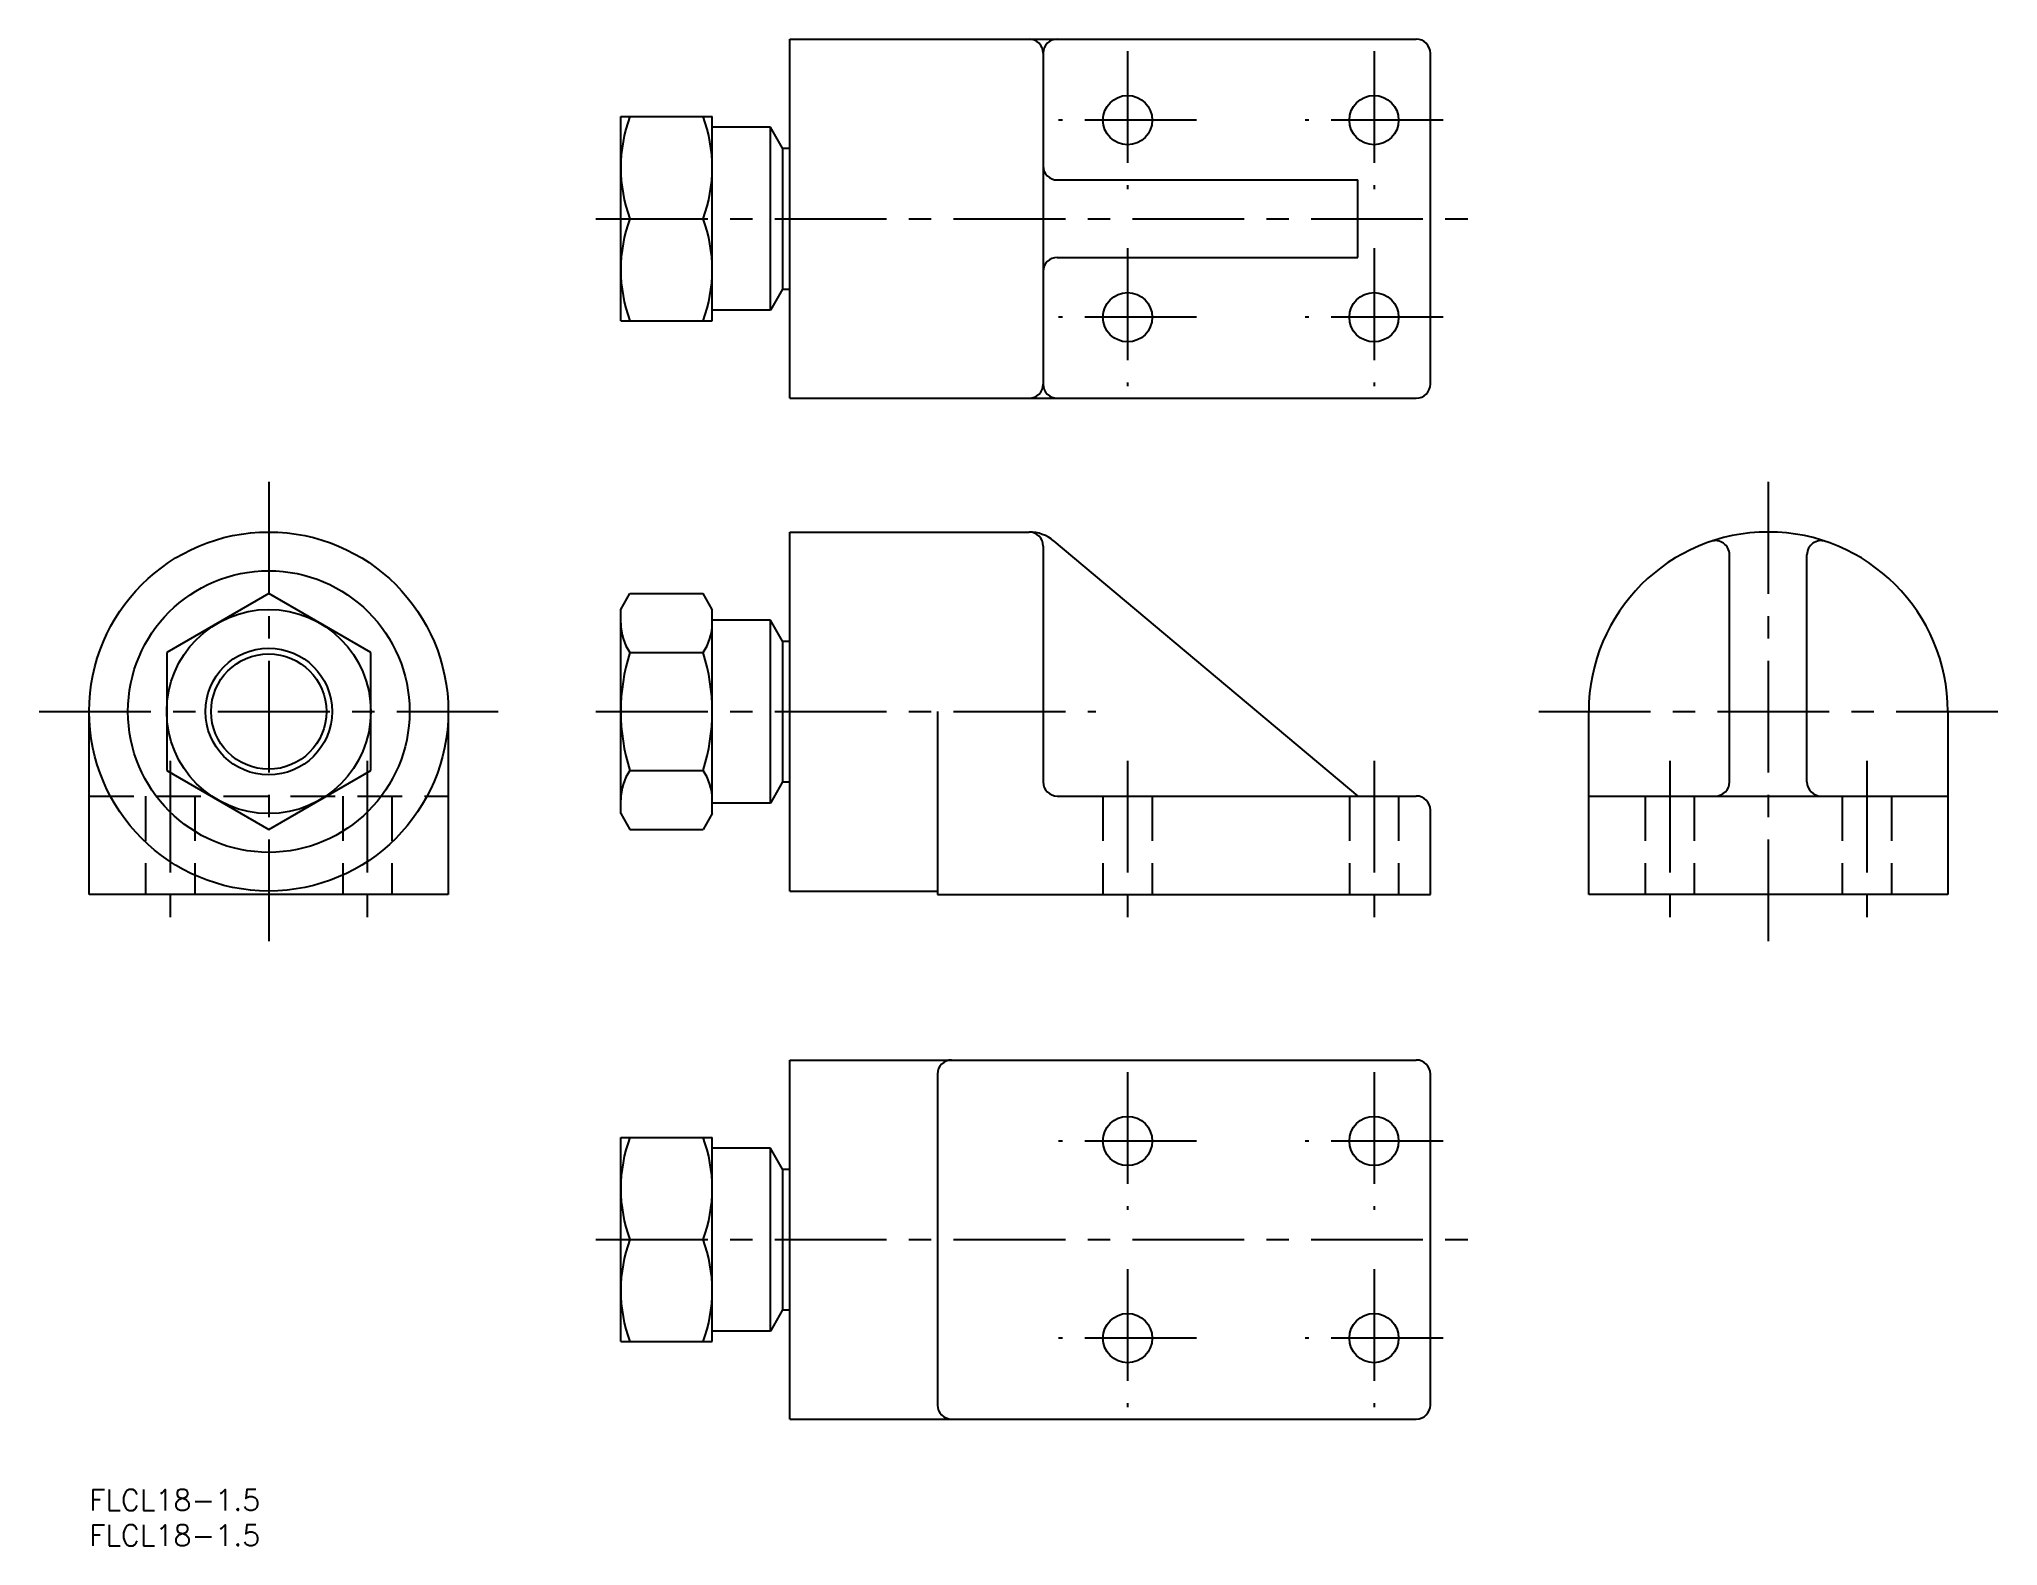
# Model space of a CAD drawing. Extents: x -7 to 271, y -8 to 206.
import ezdxf

# ---------------------------------------------------------------- set-up
doc = ezdxf.new("R2010")
doc.units = 0
doc.header["$LTSCALE"] = 0.5
doc.linetypes.add('CENTER', pattern=[50.8, 31.75, -6.35, 6.35, -6.35])
doc.linetypes.add('DASHED', pattern=[19.05, 12.7, -6.35])
for name, color, linetype in [('MSM_CENTER', 1, 'CENTER'), ('MSM_CONTINUOUS', 7, 'CONTINUOUS'), ('MSM_DASHED', 4, 'DASHED'), ('MSM_NARROW', 5, 'CONTINUOUS'), ('MSM_PART_NUMBER', 7, 'CONTINUOUS')]:
    doc.layers.add(name, color=color, linetype=linetype)
doc.styles.get("Standard").update_dxf_attribs({"font": 'txt.shx', "height": 3, "bigfont": 'bigfont.shx'})

# ---------------------------------------------------------------- blocks, each defined once
blk = doc.blocks.new('*U8')
at = {"layer": 'MSM_PART_NUMBER'}
blk.add_text('FLCL18-1.5', height=3, dxfattribs=at).set_placement((0, -3))
blk = doc.blocks.new('*U9')
at = {"layer": 'MSM_PART_NUMBER'}
blk.add_text('FLCL18-1.5', height=3, dxfattribs=at).set_placement((0, -8))

msp = doc.modelspace()

# ---------------------------------------------------------------- linework, layer by layer
at = {"layer": 'MSM_CENTER'}
for p, q in [((147.5, 204.300249), (147.5, 184.69975)), ((182.5, 204.300249), (182.5, 184.69975)), ((157.30025, 194.5), (137.69975, 194.5)), ((192.30025, 194.5), (172.69975, 194.5)), ((71.979072, 180.5), (197.536383, 180.5)), ((147.5, 176.300249), (147.5, 156.69975)), ((182.5, 176.300249), (182.5, 156.69975)), ((157.30025, 166.5), (137.69975, 166.5)), ((192.30025, 166.5), (172.69975, 166.5)), ((25.5, 143.11102), (25.5, 77.888979)), ((238.5, 143.11102), (238.5, 77.888979)), ((-7.111021, 110.5), (58.111021, 110.5)), ((71.979072, 110.5), (143, 110.5)), ((205.888979, 110.5), (271.111021, 110.5)), ((11.5, 103.5), (11.5, 81)), ((39.5, 103.5), (39.5, 81)), ((147.5, 103.5), (147.5, 81)), ((182.5, 103.5), (182.5, 81)), ((224.5, 103.5), (224.5, 81)), ((252.5, 103.5), (252.5, 81)), ((147.5, 59.300249), (147.5, 39.69975)), ((182.5, 59.300249), (182.5, 39.69975)), ((157.30025, 49.5), (137.69975, 49.5)), ((192.30025, 49.5), (172.69975, 49.5)), ((71.979072, 35.5), (197.536383, 35.5)), ((147.5, 31.300249), (147.5, 11.69975)), ((182.5, 31.300249), (182.5, 11.69975)), ((157.30025, 21.5), (137.69975, 21.5)), ((192.30025, 21.5), (172.69975, 21.5))]:
    msp.add_line(p, q, dxfattribs=at)
at = {"layer": 'MSM_CONTINUOUS'}
for p, q in [((99.5, 206), (188.5, 206)), ((99.5, 155), (99.5, 206)), ((135.5, 204), (135.5, 157)), ((190.5, 157), (190.5, 204)), ((75.5, 166), (75.5, 195)), ((75.5, 195), (88.5, 195)), ((88.5, 166), (88.5, 195)), ((96.767949, 193.5), (88.5, 193.5)), ((96.767949, 167.5), (96.767949, 193.5)), ((98.5, 190.5), (96.767949, 193.5)), ((98.5, 190.5), (98.5, 170.5)), ((98.5, 190.5), (99.5, 190.5)), ((137.5, 186), (180.19076, 186)), ((180.19076, 175), (180.19076, 186)), ((76.795088, 180.5), (87.204912, 180.5)), ((137.5, 175), (180.19076, 175)), ((98.5, 170.5), (96.767949, 167.5)), ((98.5, 170.5), (99.5, 170.5)), ((96.767949, 167.5), (88.5, 167.5)), ((75.5, 166), (88.5, 166)), ((99.5, 155), (188.5, 155)), ((99.5, 85), (99.5, 136)), ((99.5, 136), (133.5, 136)), ((135.5, 134), (135.5, 100.5)), ((137.032089, 134.714424), (180.19076, 98.5)), ((233, 100.5), (233, 132.771057)), ((244, 100.5), (244, 132.771057)), ((25.5, 127.243157), (11, 118.871578)), ((40, 118.871578), (25.5, 127.243157)), ((75.5, 125), (76.795088, 127.243157)), ((76.795088, 127.243157), (87.204912, 127.243157)), ((88.5, 125), (87.204912, 127.243157)), ((75.5, 96), (75.5, 125)), ((88.5, 96), (88.5, 125)), ((96.767949, 123.5), (88.5, 123.5)), ((96.767949, 97.5), (96.767949, 123.5)), ((98.5, 120.5), (96.767949, 123.5)), ((98.5, 120.5), (98.5, 100.5)), ((98.5, 120.5), (99.5, 120.5)), ((11, 118.871578), (11, 102.128421)), ((40, 102.128421), (40, 118.871578)), ((76.795088, 118.871578), (87.204912, 118.871578)), ((0, 84.5), (0, 110.5)), ((51, 110.5), (51, 84.5)), ((120.5, 110.5), (120.5, 84.5)), ((213, 84.5), (213, 110.5)), ((264, 110.5), (264, 84.5)), ((11, 102.128421), (25.5, 93.756842)), ((25.5, 93.756842), (40, 102.128421)), ((76.795088, 102.128421), (87.204912, 102.128421)), ((98.5, 100.5), (96.767949, 97.5)), ((98.5, 100.5), (99.5, 100.5)), ((96.767949, 97.5), (88.5, 97.5)), ((137.5, 98.5), (188.5, 98.5)), ((213, 98.5), (264, 98.5)), ((75.5, 96), (76.795088, 93.756842)), ((88.5, 96), (87.204912, 93.756842)), ((190.5, 84.5), (190.5, 96.5)), ((76.795088, 93.756842), (87.204912, 93.756842)), ((51, 84.5), (0, 84.5)), ((99.5, 85), (120.5, 85)), ((120.5, 84.5), (190.5, 84.5)), ((264, 84.5), (213, 84.5)), ((99.5, 61), (188.5, 61)), ((99.5, 10), (99.5, 61)), ((120.5, 59), (120.5, 12)), ((190.5, 12), (190.5, 59)), ((75.5, 21), (75.5, 50)), ((75.5, 50), (88.5, 50)), ((88.5, 21), (88.5, 50)), ((96.767949, 48.5), (88.5, 48.5)), ((96.767949, 22.5), (96.767949, 48.5)), ((98.5, 45.5), (96.767949, 48.5)), ((98.5, 45.5), (98.5, 25.5)), ((98.5, 45.5), (99.5, 45.5)), ((76.795088, 35.5), (87.204912, 35.5)), ((98.5, 25.5), (96.767949, 22.5)), ((98.5, 25.5), (99.5, 25.5)), ((96.767949, 22.5), (88.5, 22.5)), ((75.5, 21), (88.5, 21)), ((99.5, 10), (188.5, 10))]:
    msp.add_line(p, q, dxfattribs=at)
for centre, radius in [((147.5, 194.5), 3.5), ((182.5, 194.5), 3.5), ((147.5, 166.5), 3.5), ((182.5, 166.5), 3.5), ((25.5, 110.5), 25.5), ((25.5, 110.5), 20), ((25.5, 110.5), 14.5), ((25.5, 110.5), 8.188), ((147.5, 49.5), 3.5), ((182.5, 49.5), 3.5), ((147.5, 21.5), 3.5), ((182.5, 21.5), 3.5)]:
    msp.add_circle(centre, radius, dxfattribs=at)
for centre, radius, start, end in [((133.5, 204), 2, 0, 90), ((137.5, 204), 2, 90, 180), ((188.5, 204), 2, 0, 90), ((96.44057, 187.75), 20.94057, 159.743842, 200.256158), ((67.55943, 187.75), 20.94057, 339.743842, 20.256158), ((137.5, 188), 2, 180, 270), ((96.44057, 173.25), 20.94057, 159.743842, 200.256158), ((67.55943, 173.25), 20.94057, 339.743842, 20.256158), ((137.5, 173), 2, 90, 180), ((133.5, 157), 2, 270, 0), ((137.5, 157), 2, 180, 270), ((188.5, 157), 2, 270, 0), ((133.5, 130.505045), 5.494955, 50, 90), ((133.5, 134), 2, 0, 90), ((238.5, 110.5), 25.5, 0, 180), ((231, 132.771057), 2, 0, 108.611464), ((246, 132.771057), 2, 71.388536, 180), ((82.911886, 123.057368), 7.411886, 180, 214.384247), ((81.088114, 123.057368), 7.411886, 325.615753, 0), ((103.204912, 110.5), 27.704912, 162.412046, 197.587954), ((60.795088, 110.5), 27.704912, 342.412046, 17.587954), ((82.911886, 97.942631), 7.411886, 145.615753, 180), ((81.088114, 97.942631), 7.411886, 0, 34.384247), ((137.5, 100.5), 2, 180, 270), ((231, 100.5), 2, 270, 0), ((246, 100.5), 2, 180, 270), ((188.5, 96.5), 2, 0, 90), ((122.5, 59), 2, 90, 180), ((188.5, 59), 2, 0, 90), ((96.44057, 42.75), 20.94057, 159.743842, 200.256158), ((67.55943, 42.75), 20.94057, 339.743842, 20.256158), ((96.44057, 28.25), 20.94057, 159.743842, 200.256158), ((67.55943, 28.25), 20.94057, 339.743842, 20.256158), ((122.5, 12), 2, 180, 270), ((188.5, 12), 2, 270, 0)]:
    msp.add_arc(centre, radius, start, end, dxfattribs=at)
at = {"layer": 'MSM_DASHED'}
for p, q in [((0, 98.5), (51, 98.5)), ((8, 98.5), (8, 84.5)), ((15, 98.5), (15, 84.5)), ((36, 98.5), (36, 84.5)), ((43, 98.5), (43, 84.5)), ((144, 98.5), (144, 84.5)), ((151, 98.5), (151, 84.5)), ((179, 98.5), (179, 84.5)), ((186, 98.5), (186, 84.5)), ((221, 98.5), (221, 84.5)), ((228, 98.5), (228, 84.5)), ((249, 98.5), (249, 84.5)), ((256, 98.5), (256, 84.5))]:
    msp.add_line(p, q, dxfattribs=at)
at = {"layer": 'MSM_NARROW'}
msp.add_circle((25.5, 110.5), 9, dxfattribs=at)

# ---------------------------------------------------------------- block references
at = {"layer": 'MSM_CONTINUOUS'}
for name in ['*U8', '*U9']:
    msp.add_blockref(name, (0, 0), dxfattribs=at)

doc.saveas('drawing.dxf')
